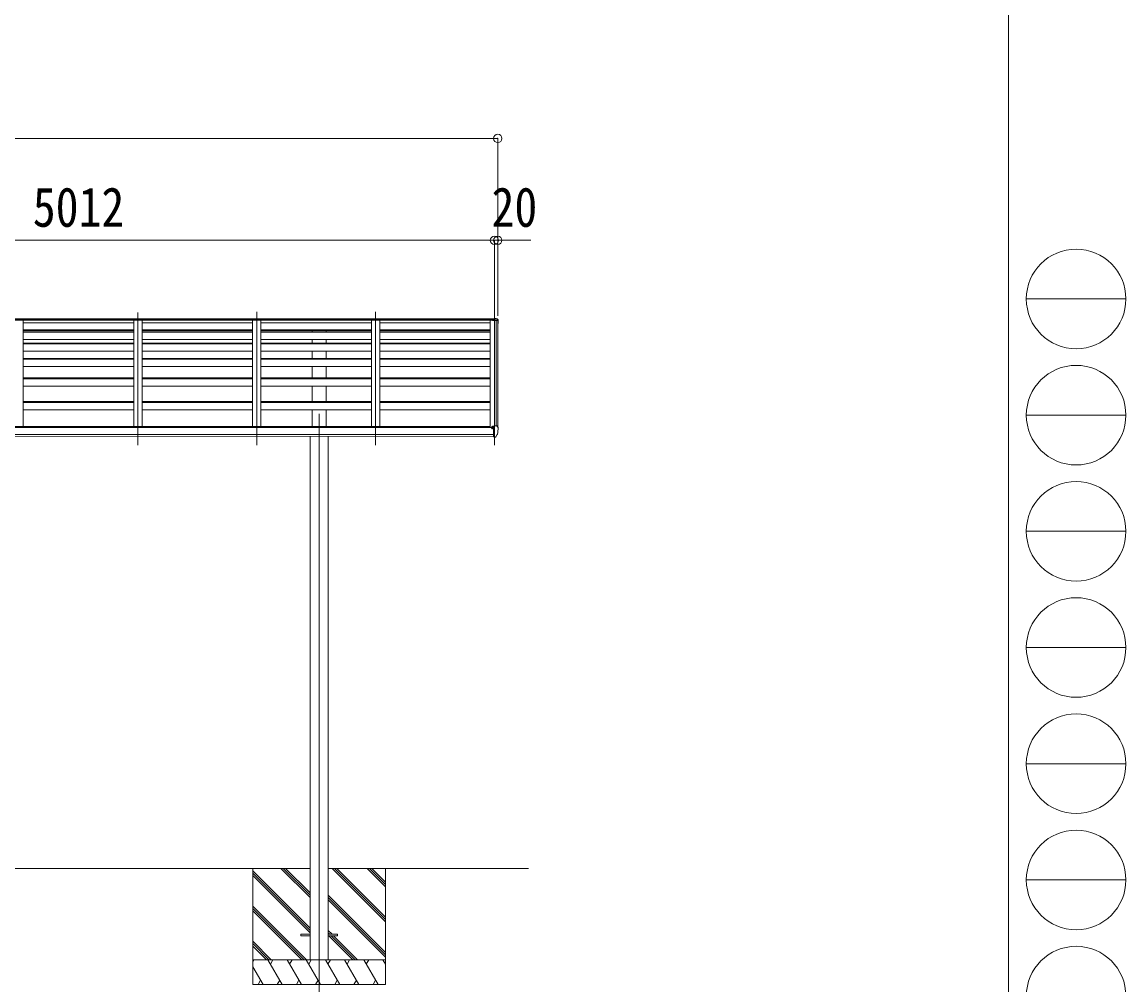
# Model space of a CAD drawing. Units: millimetres at full size. Extents: x -13976 to 14131, y -9754 to 9646.
# Drawn here: x 7481 to 14131, y -5937 to -137 of the extents above; entities that cross this region are included whole.
import ezdxf
from ezdxf.enums import TextEntityAlignment as Align

# ---------------------------------------------------------------- set-up
doc = ezdxf.new("R2010")
doc.units = ezdxf.units.MM
doc.header["$LTSCALE"] = 50
doc.header["$PDMODE"] = 32
doc.header["$PDSIZE"] = 50
for name, color, linetype, lineweight in [('0-0_0', 7, 'Continuous', 9), ('0-1_本体', 4, 'Continuous', 9), ('0-2_部品', 7, 'Continuous', 9), ('0-8_PARTS2', 2, 'Continuous', 9), ('0-A_寸法', 6, 'Continuous', 9), ('F-0_240', 7, 'Continuous', 9)]:
    doc.layers.add(name, color=color, linetype=linetype, lineweight=lineweight)
doc.styles.add('ＭＳ ゴシック', font='')
doc.styles.get('ＭＳ ゴシック').set_extended_font_data('MS Gothic')

msp = doc.modelspace()

# ---------------------------------------------------------------- linework, layer by layer
at = {"layer": '0-0_0'}
for p, q in [((9216.05, -5235.23), (6426.05, -5235.23)), ((8871.05, -5235.23), (8871.05, -5935.23)), ((9216.05, -5594.91), (8871.05, -5249.91)), ((9216.05, -5411.06), (9040.22, -5235.23)), ((9216.05, -5396.92), (9054.36, -5235.23)), ((9216.05, -5382.78), (9068.5, -5235.23)), ((10533.01, -5235.23), (9326.05, -5235.23)), ((9671.05, -5557.69), (9348.58, -5235.23)), ((9671.05, -5543.55), (9362.73, -5235.23)), ((9671.05, -5529.41), (9376.87, -5235.23)), ((9671.05, -5345.56), (9560.72, -5235.23)), ((9671.05, -5331.42), (9574.86, -5235.23)), ((9671.05, -5317.28), (9589, -5235.23)), ((9671.05, -5235.23), (9671.05, -5935.23)), ((9216.05, -5609.05), (8871.05, -5264.05)), ((9216.05, -5623.19), (8871.05, -5278.2)), ((9671.05, -5741.54), (9326.05, -5396.54)), ((9671.05, -5755.68), (9326.05, -5410.69)), ((9671.05, -5769.83), (9326.05, -5424.83)), ((9194.24, -5785.23), (8871.05, -5462.04)), ((9180.1, -5785.23), (8871.05, -5476.19)), ((9165.95, -5785.23), (8871.05, -5490.33)), ((9348.95, -5631.58), (9326.05, -5608.68)), ((9334.81, -5631.58), (9326.05, -5622.82)), ((9474.32, -5785.23), (9329.67, -5640.58)), ((9488.46, -5785.23), (9343.81, -5640.58)), ((9502.61, -5785.23), (9357.95, -5640.58)), ((8982.11, -5785.23), (8871.05, -5674.17)), ((8967.96, -5785.23), (8871.05, -5688.32)), ((8953.82, -5786.08), (8871.05, -5703.3)), ((8876.88, -5785.23), (8871.05, -5795.33)), ((8871.05, -5785.23), (9671.05, -5785.23)), ((8933.48, -5935.23), (8871.05, -5827.1)), ((9048.95, -5935.23), (8962.35, -5785.23)), ((8992.35, -5785.23), (8977.35, -5811.21)), ((9164.42, -5935.23), (9077.82, -5785.23)), ((9092.82, -5811.21), (9107.82, -5785.23)), ((9279.89, -5935.23), (9193.29, -5785.23)), ((9208.29, -5811.21), (9223.29, -5785.23)), ((9395.36, -5935.23), (9308.76, -5785.23)), ((9323.76, -5811.21), (9338.76, -5785.23)), ((9510.83, -5935.23), (9424.23, -5785.23)), ((9439.23, -5811.22), (9454.23, -5785.23)), ((9626.3, -5935.23), (9539.7, -5785.23)), ((9554.7, -5811.21), (9569.7, -5785.23)), ((9671.05, -5812.74), (9655.17, -5785.23)), ((8918.48, -5909.25), (8903.48, -5935.23)), ((9033.95, -5909.25), (9018.95, -5935.23)), ((9149.42, -5909.25), (9134.42, -5935.23)), ((9264.89, -5909.25), (9249.89, -5935.23)), ((9380.36, -5909.25), (9365.36, -5935.23)), ((9495.83, -5909.25), (9480.83, -5935.23)), ((9611.3, -5909.25), (9596.3, -5935.23)), ((9671.05, -5935.23), (8871.05, -5935.23))]:
    msp.add_line(p, q, dxfattribs=at)
at = {"layer": '0-1_本体'}
for p, q in [((10311.54, -1924.42), (5330.55, -1924.42)), ((5330.55, -1926), (10311.54, -1926)), ((5327.05, -1931.62), (10315.04, -1931.62)), ((5327.05, -1932.53), (10315.04, -1932.53)), ((7488.05, -1932.53), (7488.05, -2572.32)), ((7488.05, -1947.73), (8154.05, -1947.73)), ((7488.05, -1991.26), (8154.05, -1991.26)), ((7488.05, -1992.33), (8154.05, -1992.33)), ((7488.05, -1993.64), (8154.05, -1993.64)), ((8154.05, -1932.53), (8154.05, -2572.32)), ((8204.05, -1932.53), (8204.05, -2572.32)), ((8204.05, -1947.73), (8870.05, -1947.73)), ((8204.05, -1991.26), (8870.05, -1991.26)), ((8204.05, -1992.33), (8870.05, -1992.33)), ((8204.05, -1993.64), (8870.05, -1993.64)), ((8870.05, -1932.53), (8870.05, -2572.32)), ((8920.05, -1932.53), (8920.05, -2572.32)), ((8920.05, -1947.73), (9586.05, -1947.73)), ((8920.05, -1991.26), (9586.05, -1991.26)), ((8920.05, -1992.33), (9586.05, -1992.33)), ((8920.05, -1993.64), (9586.05, -1993.64)), ((9228.55, -2002.47), (9228.55, -1993.64)), ((9313.55, -2002.47), (9313.55, -1993.64)), ((9586.05, -1932.53), (9586.05, -2572.32)), ((9636.05, -1932.53), (9636.05, -2572.32)), ((9636.05, -1947.73), (10302.05, -1947.73)), ((9636.05, -1991.26), (10302.05, -1991.26)), ((9636.05, -1992.33), (10302.05, -1992.33)), ((9636.05, -1993.64), (10302.05, -1993.64)), ((10302.05, -1932.53), (10302.05, -2578.73)), ((10337.35, -2568.92), (10337.35, -1934.09)), ((10338.05, -1934.09), (10338.05, -2568.92)), ((10346.09, -1934.51), (10338.26, -1934.1)), ((10347.04, -1935.35), (10347.05, -2575.47)), ((8154.05, -2002.47), (7488.05, -2002.47)), ((7488.05, -2005.05), (8154.05, -2005.05)), ((7488.05, -2049.79), (8154.05, -2049.79)), ((8870.05, -2002.47), (8204.05, -2002.47)), ((8204.05, -2005.05), (8870.05, -2005.05)), ((8204.05, -2049.79), (8870.05, -2049.79)), ((9586.05, -2002.47), (8920.05, -2002.47)), ((8920.05, -2005.05), (9586.05, -2005.05)), ((8920.05, -2049.79), (9586.05, -2049.79)), ((9228.55, -2070.38), (9228.55, -2049.79)), ((9313.55, -2070.38), (9313.55, -2049.79)), ((10302.05, -2002.47), (9636.05, -2002.47)), ((9636.05, -2005.05), (10302.05, -2005.05)), ((9636.05, -2049.79), (10302.05, -2049.79)), ((8154.05, -2070.38), (7488.05, -2070.38)), ((8154.05, -2073.95), (7488.05, -2073.95)), ((8154.05, -2118.49), (7488.05, -2118.49)), ((8870.05, -2070.38), (8204.05, -2070.38)), ((8870.05, -2073.95), (8204.05, -2073.95)), ((8870.05, -2118.49), (8204.05, -2118.49)), ((9586.05, -2070.38), (8920.05, -2070.38)), ((9586.05, -2073.95), (8920.05, -2073.95)), ((9586.05, -2118.49), (8920.05, -2118.49)), ((9228.55, -2162.94), (9228.55, -2118.49)), ((9313.55, -2162.94), (9313.55, -2118.49)), ((10302.05, -2070.38), (9636.05, -2070.38)), ((10302.05, -2073.95), (9636.05, -2073.95)), ((10302.05, -2118.49), (9636.05, -2118.49)), ((8154.05, -2162.94), (7488.05, -2162.94)), ((7488.05, -2167.6), (8154.05, -2167.6)), ((8870.05, -2162.94), (8204.05, -2162.94)), ((8204.05, -2167.6), (8870.05, -2167.6)), ((9586.05, -2162.94), (8920.05, -2162.94)), ((8920.05, -2167.6), (9586.05, -2167.6)), ((10302.05, -2162.94), (9636.05, -2162.94)), ((9636.05, -2167.6), (10302.05, -2167.6)), ((8154.05, -2211.87), (7488.05, -2211.87)), ((8870.05, -2211.87), (8204.05, -2211.87)), ((9586.05, -2211.87), (8920.05, -2211.87)), ((9228.55, -2280.14), (9228.55, -2211.87)), ((9313.55, -2280.14), (9313.55, -2211.87)), ((10302.05, -2211.87), (9636.05, -2211.87)), ((8154.05, -2280.14), (7488.05, -2280.14)), ((8154.05, -2285.87), (7488.05, -2285.87)), ((8870.05, -2280.14), (8204.05, -2280.14)), ((8870.05, -2285.87), (8204.05, -2285.87)), ((9586.05, -2280.14), (8920.05, -2280.14)), ((9586.05, -2285.87), (8920.05, -2285.87)), ((10302.05, -2280.14), (9636.05, -2280.14)), ((10302.05, -2285.87), (9636.05, -2285.87)), ((8154.05, -2329.81), (7488.05, -2329.81)), ((8870.05, -2329.81), (8204.05, -2329.81)), ((9586.05, -2329.81), (8920.05, -2329.81)), ((9228.55, -2421.54), (9228.55, -2329.81)), ((9313.55, -2421.54), (9313.55, -2329.81)), ((10302.05, -2329.81), (9636.05, -2329.81)), ((8154.05, -2421.54), (7488.05, -2421.54)), ((8154.05, -2428.34), (7488.05, -2428.34)), ((8870.05, -2421.54), (8204.05, -2421.54)), ((8870.05, -2428.34), (8204.05, -2428.34)), ((9586.05, -2421.54), (8920.05, -2421.54)), ((9586.05, -2428.34), (8920.05, -2428.34)), ((10302.05, -2421.54), (9636.05, -2421.54)), ((10302.05, -2428.34), (9636.05, -2428.34)), ((8154.05, -2471.89), (7488.05, -2471.89)), ((8870.05, -2471.89), (8204.05, -2471.89)), ((9586.05, -2471.89), (8920.05, -2471.89)), ((9228.55, -2572.32), (9228.55, -2471.89)), ((9313.55, -2572.32), (9313.55, -2471.89)), ((10302.05, -2471.89), (9636.05, -2471.89)), ((5321.55, -2578.73), (10320.55, -2578.73)), ((5345.05, -2572.32), (10297.05, -2572.32)), ((10297.05, -2578.73), (10297.05, -2572.4)), ((10320.55, -2620.33), (5321.55, -2620.33)), ((5321.55, -2632.17), (10320.55, -2632.1)), ((9216.05, -2632.12), (9216.05, -5785.23)), ((9326.05, -2632.11), (9326.05, -5785.23))]:
    msp.add_line(p, q, dxfattribs=at)
msp.add_circle((10313.07, -2583.84), 3, dxfattribs=at)
msp.add_arc((10346.04, -1935.51), 1, 6.67014, 87, dxfattribs=at)
at = {"layer": '0-2_部品'}
for p, q in [((10311.54, -1923.29), (10327.04, -1922.35)), ((10311.54, -1923.29), (10311.54, -1924.06)), ((10311.54, -1925.18), (10327.04, -1924.36)), ((10327.04, -1926.76), (10315.04, -1927.18)), ((10315.04, -1927.18), (10315.04, -1930.55)), ((10327.04, -1922.35), (10327.04, -1923.12)), ((10327.04, -1923.12), (10327.04, -1922.35)), ((10327.04, -1922.35), (10331.08, -1922.59)), ((10327.04, -1923.12), (10327.04, -1923.84)), ((10327.04, -1923.84), (10327.04, -1923.12)), ((10327.04, -1924.36), (10327.04, -1923.84)), ((10342.84, -1925.2), (10327.04, -1924.36)), ((10327.04, -1926.76), (10327.04, -1924.36)), ((10337.01, -1922.95), (10343.26, -1923.34)), ((10342.8, -1923.56), (10342.7, -1924.07)), ((10342.7, -1924.07), (10342.7, -1924.8)), ((10342.7, -1924.8), (10342.76, -1925.01)), ((10342.76, -1925.01), (10342.84, -1925.2)), ((10343.14, -1923.34), (10342.8, -1923.56)), ((10342.84, -1925.2), (10347.26, -1932.61)), ((10343.26, -1923.34), (10343.14, -1923.34)), ((10344.02, -1923.76), (10348.5, -1930.19)), ((10311.54, -1928.88), (10315.04, -1928.88)), ((10315.04, -1930.55), (10315.04, -1931.19)), ((10338.15, -1931.93), (10315.04, -1930.55)), ((10315.04, -1931.19), (10315.04, -1934.09)), ((10338.15, -1932.59), (10315.04, -1931.19)), ((10338.15, -1931.93), (10346.2, -1932.32)), ((10338.15, -1932.59), (10346.2, -1933.01)), ((10347.54, -1936.68), (10347.54, -1936)), ((10348.5, -1930.19), (10348.5, -1933.71)), ((10349.04, -1931.91), (10349.04, -1936)), ((10349.04, -1936.68), (10349.04, -1936)), ((10310.55, -2583.84), (10310.07, -2583.84)), ((10310.55, -2574.77), (10310.55, -2578.73)), ((10310.55, -2582.22), (10310.55, -2583.84)), ((10315.25, -2583.84), (10310.55, -2583.84)), ((10325.55, -2573.61), (10311.55, -2573.66)), ((10315.06, -2571.68), (10315.05, -2571.75)), ((10315.05, -2573.65), (10315.05, -2571.75)), ((10315.11, -2571.61), (10315.06, -2571.68)), ((10315.18, -2571.54), (10315.11, -2571.61)), ((10315.28, -2571.48), (10315.18, -2571.54)), ((10315.25, -2582.65), (10315.25, -2583.84)), ((10315.55, -2583.84), (10315.25, -2583.84)), ((10315.4, -2571.43), (10315.28, -2571.48)), ((10315.55, -2571.39), (10315.4, -2571.43)), ((10315.71, -2571.36), (10315.55, -2571.39)), ((10316.07, -2583.84), (10315.55, -2583.84)), ((10315.87, -2571.34), (10315.71, -2571.36)), ((10315.87, -2571.34), (10325.55, -2570.62)), ((10320.55, -2576.01), (10325.55, -2576.01)), ((10320.55, -2634.22), (10320.55, -2576.01)), ((10320.55, -2578.65), (10327.05, -2578.26)), ((10325.55, -2569.84), (10325.55, -2576.01)), ((10325.55, -2569.84), (10327.05, -2569.84)), ((10327.05, -2568.92), (10339.05, -2568.92)), ((10339.05, -2568.92), (10341.38, -2569.06)), ((10342.14, -2569.49), (10346.2, -2575.3)), ((10349.05, -2578.29), (10349.05, -2578.92)), ((10323.89, -2623.12), (10320.55, -2622.69)), ((10320.55, -2634.22), (10326.05, -2634.22)), ((10327.05, -2623.53), (10323.89, -2623.12)), ((10328.55, -2637.33), (10332.26, -2637.1)), ((10334.67, -2635.61), (10344.42, -2620.23))]:
    msp.add_line(p, q, dxfattribs=at)
at = {"layer": '0-2_部品', "color": 4}
for p, q in [((9216.05, -5631.58), (9161.25, -5631.58)), ((9161.25, -5631.58), (9161.25, -5640.58)), ((9216.05, -5640.58), (9161.25, -5640.58)), ((9380.85, -5631.58), (9326.05, -5631.58)), ((9380.85, -5640.58), (9326.05, -5640.58)), ((9380.85, -5631.58), (9380.85, -5640.58))]:
    msp.add_line(p, q, dxfattribs=at)
at = {"layer": '0-2_部品'}
for points in [[(10311.54, -1924.06), (10311.54, -1924.79), (10311.54, -1925.18), (10311.54, -1927.58)], [(10311.54, -1928.88), (10311.54, -1927.58), (10315.04, -1927.4)], [(10346.12, -1934.51), (10338.11, -1934.09), (10315.04, -1934.09)], [(10328.55, -2637.33), (10327.05, -2637.42), (10327.05, -2568.92)], [(10327.05, -2635.22), (10326.55, -2635.22), (10326.05, -2634.22)]]:
    msp.add_lwpolyline(points, dxfattribs=at)
for centre, radius, start, end in [((10346.47, -1719.51), 203.67, 265.66569, 267.33529), ((10343.2, -1924.34), 1, 34.92333, 86.50831), ((10346.05, -1936), 1.5, 0.10179, 87.11637), ((10346.05, -1936), 2.99, 0.10179, 87.11637), ((10148.54, -1936.33), 199.01, 355.91195, 359.99961), ((10148.55, -1936.68), 200.5, 351.88835, 359.99962), ((10148.54, -1936.68), 199.01, 355.91198, 359.99961), ((10345.78, -1935.52), 3.27, 33.61079, 63.09912), ((10313.05, -2583.84), 2.5, 28.35764, 180), ((10313.05, -2583.84), 2.5, 0, 28.35764), ((10341.32, -2570.06), 1, 35, 86.5), ((10156.56, -2578.92), 192.49, 347.8767, 359.9992), ((10346.05, -2578.29), 3, 0, 87), ((10332.07, -2634.11), 3, 273.5, 330), ((10341.82, -2618.73), 3, 330, 348.16652)]:
    msp.add_arc(centre, radius, start, end, dxfattribs=at)
for centre, major_axis, ratio, start_param, end_param in [((10346.04, -1935.87), (0.11, 3.55), 0.844901, 5.9032824, 6.268104), ((10346.04, -1931.91), (0, -3.01), 0.996195, 1.5707963, 2.1816616), ((10311.55, -2574.77), (0.02, 1.1), 0.906239, 0.0206394, 1.5914357)]:
    msp.add_ellipse(centre, major_axis=major_axis, ratio=ratio, start_param=start_param, end_param=end_param, dxfattribs=at)
at = {"layer": '0-8_PARTS2'}
for p, q in [((10327.04, -1844.45), (10327.05, -2686)), ((8179.05, -2686), (8179.05, -1886.03)), ((8895.05, -2686), (8895.05, -1881.75)), ((9611.05, -2686), (9611.05, -1881.75)), ((9271.05, -2497.2), (9271.05, -6003.23))]:
    msp.add_line(p, q, dxfattribs=at)
at = {"layer": '0-A_寸法'}
for p, q in [((283.06, -837.45), (10347.04, -837.45)), ((10347.04, -837.45), (10347.04, -1451.34)), ((10327.04, -1451.34), (5315.05, -1451.34)), ((10327.04, -1451.34), (10347.04, -1451.34)), ((10327.04, -1451.34), (10327.04, -1906.91)), ((10327.04, -1451.34), (10327.04, -1906.91)), ((10347.04, -1451.34), (10547.04, -1451.34)), ((10347.04, -1451.34), (10347.04, -1906.91))]:
    msp.add_line(p, q, dxfattribs=at)
for p in [(10347.04, -837.45), (10327.04, -1451.34), (10347.04, -1451.34)]:
    msp.add_point(p, dxfattribs=at)
at = {"layer": 'F-0_240', "color": 5}
msp.add_line((13424.24, 9645.57), (13424.24, -9754.43), dxfattribs=at)
at = {"layer": 'F-0_240', "color": 4}
for p, q in [((13531.1, -1804.43), (14131.1, -1804.43)), ((13531.1, -2504.43), (14131.1, -2504.43)), ((13531.1, -3204.43), (14131.1, -3204.43)), ((13531.1, -3904.43), (14131.1, -3904.43)), ((13531.1, -4604.43), (14131.1, -4604.43)), ((13531.1, -5304.43), (14131.1, -5304.43))]:
    msp.add_line(p, q, dxfattribs=at)
for centre in [(13831.1, -1804.43), (13831.1, -2504.43), (13831.1, -3204.43), (13831.1, -3904.43), (13831.1, -4604.43), (13831.1, -5304.43), (13831.1, -6004.43)]:
    msp.add_circle(centre, 300, dxfattribs=at)

# ---------------------------------------------------------------- texts
at = {"layer": '0-A_寸法', "color": 7, "style": 'ＭＳ ゴシック', "width": 0.85}
for s, p in [('5012', (7546.04, -1441.34)), ('20', (10309.54, -1441.34))]:
    msp.add_text(s, height=238.3, dxfattribs=at).set_placement(p, align=Align.BOTTOM_LEFT)

doc.saveas('drawing.dxf')
